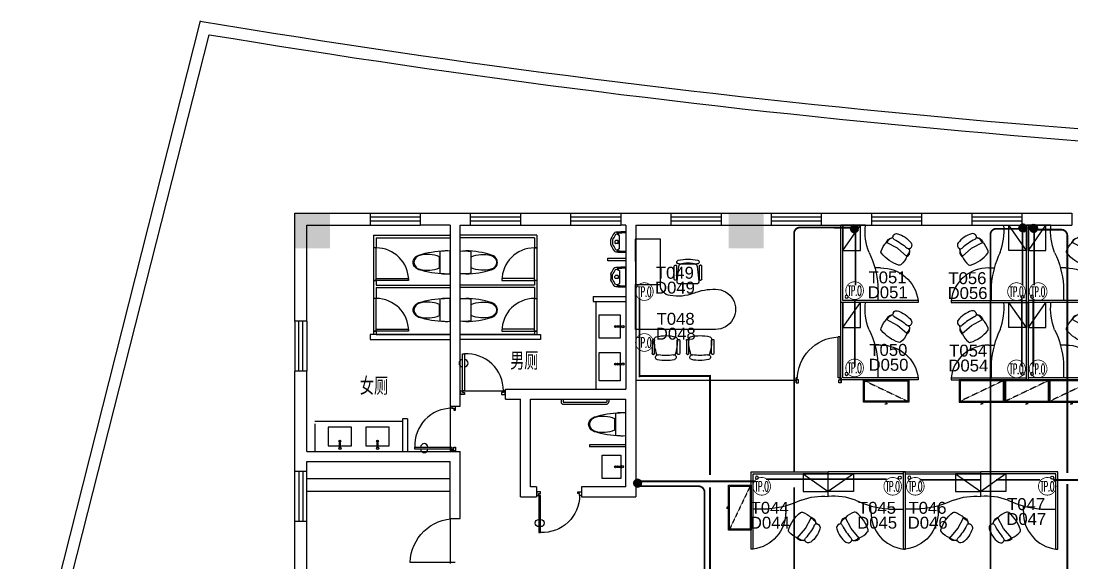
# Model space of a CAD drawing. Header units: millimetres. Extents: x 837 to 93978, y 508 to 34543.
# Drawn here: x 837 to 27248, y 18084 to 31709 of the extents above; entities that cross this region are included whole.
import ezdxf
from ezdxf.enums import TextEntityAlignment as Align

# ---------------------------------------------------------------- set-up
doc = ezdxf.new("R2010")
doc.units = ezdxf.units.MM
doc.linetypes.add('DASH', pattern=[0.35, 0.25, -0.1])
for name, color, linetype in [('F-fur', 8, 'Continuous'), ('PDS-V', 3, 'Continuous'), ('WINDOW', 8, 'Continuous'), ('WINDOW_TEXT', 8, 'Continuous'), ('图层1', 8, 'Continuous'), ('图层2', 8, 'Continuous'), ('图层4', 8, 'Continuous'), ('电气设备', 4, 'Continuous'), ('电气连接线', 4, 'Continuous')]:
    doc.layers.add(name, color=color, linetype=linetype)
doc.styles.add('-宋体', font='romanc.shx', dxfattribs={"width": 0.8, "bigfont": 'hzfs3.shx'})
doc.styles.add('ARIAL', font='ARIAL.TTF')
doc.styles.add('IDQSTYLE', font='romanc.shx', dxfattribs={"width": 0.7, "bigfont": 'hzfs3.shx'})
doc.styles.add('SIMPLEX', font='SIMPLEX.SHX')

# ---------------------------------------------------------------- blocks, each defined once
blk = doc.blocks.new('A$C63C96F4B')
at = {"layer": '图层1', "color": 8, "linetype": 'DASH', "ltscale": 0.5}
blk.add_line((880, 20), (20, 430), dxfattribs=at)
at = {"layer": '图层1'}
for p in [(424, 480), (450, 450), (476, 480)]:
    blk.add_line(p, (450, 480), dxfattribs=at)
blk.add_lwpolyline([(0, 450), (900, 450), (900, 0), (0, 0)], close=True, dxfattribs=at)
at = {"layer": '图层1', "color": 8, "linetype": 'DASH', "ltscale": 0.5}
blk.add_lwpolyline([(20, 430), (880, 430), (880, 20), (20, 20)], close=True, dxfattribs=at)
blk = doc.blocks.new('A$C2497704E')
at = {"layer": '图层2'}
blk.add_blockref('A$C63C96F4B', (0, 0), dxfattribs=at)
blk = doc.blocks.new('A$C10FB1B64')
at = {"layer": 'F-fur'}
for p, q in [((40, 1540), (0, 1540)), ((0, 1540), (0, 0)), ((40, 1540), (40, 40)), ((965, 1360), (916, 1325)), ((921, 1319), (1083, 1131)), ((1083, 1131), (1199, 913)), ((1254, 939), (1203, 906)), ((340, 740), (40, 740)), ((690, 790), (690, 681)), ((1540, 490), (1540, 0)), ((1040, 40), (1540, 390)), ((40, 40), (1540, 40)), ((0, 0), (1540, 0))]:
    blk.add_line(p, q, dxfattribs=at)
blk.add_lwpolyline([(1540, 390), (1540, 40), (1040, 40), (1040, 390)], close=True, dxfattribs=at)
blk.add_circle((115, 115), 30, dxfattribs=at)
for centre, radius, start, end in [((-52, 804), 742, 358.9358, 82.8929), ((227, -991), 1734, 63.6429, 86.2684), ((1422, 1658), 1174, 248.814, 275.7904)]:
    blk.add_arc(centre, radius, start, end, dxfattribs=at)
for centre, major_axis, start_param, end_param in [((1079, 927), (-298, 298), -0.403049, 0.092097), ((923, 1322), (-5.14, 5.14), 0.308697, 1.430486), ((926, 1301), (-12.5, 12.5), -1.301454, -0.54503), ((1063, 1191), (-127, 127), -0.635982, 0.056251), ((1020, 1195), (-123, 123), -0.963916, -0.461556), ((1058, 1386), (14.8, 14.8), 3.597668, 3.80544), ((1055, 1390), (-17.6, 17.6), 2.376726, 2.802782), ((1050, 1406), (-29.2, 29.2), 2.757139, 3.432729), ((1121, 1355), (-35.2, 35.2), 0.395613, 1.540845), ((161, 500), (874, 874), 5.972474, 6.224567), ((1082, 1390), (-3.92, 3.92), 3.282962, 4.531988), ((1144, 1341), (-53.3, 53.3), -0.160476, 0.062201), ((1143, 1336), (55.9, 55.9), 0.164484, 1.361381), ((835, 962), (399, 399), 5.806759, 6.390282), ((787, 1169), (-30.2, 30.2), 0.086926, 1.163311), ((1438, 1374), (-513, 513), 1.094972, 1.677291), ((1305, 1086), (-35.2, 35.2), 1.231418, 2.37665), ((1301, 1112), (-53.3, 53.3), 2.710062, 2.932738), ((1296, 1113), (-55.9, 55.9), 2.981679, 4.178576), ((891, 1201), (-298, 298), 2.680166, 3.175312), ((1131, 1091), (127, 127), 4.286808, 4.979041), ((1203, 913), (-5.14, 5.14), 1.341777, 2.463566), ((1185, 923), (12.5, 12.5), 4.888089, 5.644514), ((1120, 1050), (-123, 123), 3.233819, 3.736179), ((1312, 1016), (14.8, 14.8), 2.108416, 2.316187), ((1315, 1012), (17.6, 17.6), 1.540277, 1.966334), ((1327, 1001), (-29.2, 29.2), -0.660466, 0.015124), ((1324, 1037), (3.92, 3.92), 6.094257, 7.343283), ((1012, 842), (30.2, 30.2), 3.179511, 4.25637)]:
    blk.add_ellipse(centre, major_axis=major_axis, ratio=1, start_param=start_param, end_param=end_param, dxfattribs=at)
blk = doc.blocks.new('_WBLK')
for p, q in [((-0.5, 0.5), (0.5, 0.5)), ((0.5, 0.167), (-0.5, 0.167)), ((0.5, -0.167), (-0.5, -0.167)), ((-0.5, -0.5), (0.5, -0.5))]:
    blk.add_line(p, q)
at = {"layer": 'WINDOW_TEXT', "style": 'SIMPLEX', "flags": 9}
blk.add_attdef('A', text='', height=1, dxfattribs=at).set_placement((0, 1.5), align=Align.MIDDLE)
blk = doc.blocks.new('_FZH')
blk.add_solid([(-0.5, -0.5), (0.5, -0.5), (-0.5, 0.5), (0.5, 0.5)])
blk = doc.blocks.new('M_A22TIB')
for p, q in [((-0.449, 0.076), (-0.449, 0.898)), ((-0.449, 0.898), (-0.408, 0.898)), ((-0.408, 0.898), (-0.408, 0.076)), ((-0.49, 0.076), (-0.449, 0.076)), ((-0.49, -0.006), (-0.49, 0.076)), ((-0.449, 0.076), (-0.449, 0.035)), ((-0.408, 0.076), (-0.449, 0.076)), ((-0.449, 0.035), (-0.408, 0.035)), ((-0.408, 0.035), (-0.408, -0.006)), ((0.455, 0.035), (0.414, 0.035)), ((0.414, 0.035), (0.414, -0.006)), ((0.496, 0.076), (0.455, 0.076)), ((0.455, 0.076), (0.455, 0.035)), ((0.496, -0.006), (0.496, 0.076)), ((-0.408, -0.006), (-0.49, -0.006)), ((-0.49, -0.006), (-0.49, -0.006)), ((0.414, -0.006), (0.496, -0.006)), ((0.496, -0.006), (0.496, -0.006))]:
    blk.add_line(p, q)
for centre, radius, start, end in [((-0.449, 0.689), 0.0791, 90, 270), ((-0.367, 0.077), 0.822, 359.9283, 92.866), ((-0.408, 0.689), 0.0791, 270, 90)]:
    blk.add_arc(centre, radius, start, end)
blk = doc.blocks.new('wc-05')
at = {"color": 0, "linetype": 'ByBlock'}
blk.add_lwpolyline([(-214, -207), (-226, -155), (-231, -105), (-231, -51), (-226, 0), (226, 0), (231, -51), (231, -105), (226, -155), (214, -207)], close=True, dxfattribs=at)
blk.add_lwpolyline([(-231, -112, 0.070038), (-147, -625, 0.232247), (-46, -732, 0.1804), (46, -732, 0.232247), (147, -625, 0.070038), (231, -112, 0.070038)], format="xyb", dxfattribs=at)
at = {"color": 8, "linetype": 'ByBlock'}
blk.add_lwpolyline([(-90, -689, -0.140878), (-137, -610, -0.164674), (-110, -216), (110, -216, -0.164674), (137, -610, -0.140878), (90, -689, -0.39538)], format="xyb", close=True, dxfattribs=at)
blk = doc.blocks.new('urn-02')
at = {"color": 0, "linetype": 'ByBlock'}
for p, q in [((-206, 0), (206, 0)), ((-140, -146), (-132, -130)), ((128, -127), (-128, -127)), ((140, -146), (132, -130)), ((50, -298), (-50, -298))]:
    blk.add_line(p, q, dxfattribs=at)
at = {"color": 8, "linetype": 'ByBlock'}
for p, q in [((-166, -158), (-142, -148)), ((-29, -159), (-28, -203)), ((29, -159), (28, -203)), ((166, -158), (142, -148)), ((-38, -265), (38, -265))]:
    blk.add_line(p, q, dxfattribs=at)
at = {"color": 0, "linetype": 'ByBlock'}
for centre, radius, start, end in [((1699, 9), 1905, 180.271, 186.2904), ((-1699, 9), 1905, 353.7097, 359.729), ((-151, -195), 44.4, 120.5663, 236.8705), ((-128, -132), 4.75, 90, 154.0016), ((128, -132), 4.75, 25.9986, 90), ((151, -195), 44.5, 303.1296, 59.4337), ((450, 725), 1143, 236.8705, 243.1145), ((-50, -260), 38.1, 243.1145, 269.9997), ((50, -260), 38.1, 270.0003, 296.8855), ((-450, 725), 1143, 296.8856, 303.1295)]:
    blk.add_arc(centre, radius, start, end, dxfattribs=at)
at = {"color": 8, "linetype": 'ByBlock'}
for centre, radius, start, end in [((1723, 9), 1905, 180.271, 184.8768), ((-1723, 9), 1905, 355.1232, 359.729), ((-169, -152), 6.35, 184.8774, 293.2496), ((-80, -193), 76.2, 141.7813, 180.09), ((-147, -193), 9.52, 179.1569, 237.0894), ((469, 758), 1143, 237.0895, 243.4246), ((-22, -158), 6.35, 100.7457, 193.195), ((-22, -204), 6.35, 172.7012, 226.4108), ((0, -181), 38.1, 226.411, 313.589), ((0, -276), 127, 79.2548, 100.7451), ((22, -158), 6.35, 346.805, 79.2543), ((22, -204), 6.35, 313.5892, 7.2935), ((-469, 758), 1143, 296.5754, 302.9105), ((80, -193), 76.2, 359.643, 38.2187), ((147, -193), 9.52, 302.9104, 358.7066), ((169, -152), 6.35, 246.75, 355.1226), ((-38, -256), 9.53, 243.4245, 269.9994), ((38, -256), 9.52, 270.0006, 296.5755)]:
    blk.add_arc(centre, radius, start, end, dxfattribs=at)
blk = doc.blocks.new('M_B0OPK')
for p, q in [((-0.5, 0.5), (0.5, 0.5)), ((0.5, 0.167), (-0.5, 0.167)), ((0.5, -0.167), (-0.5, -0.167)), ((-0.5, -0.5), (0.5, -0.5))]:
    blk.add_line(p, q)
blk = doc.blocks.new('M_A2ZXL')
blk.add_line((-0.472, 0), (-0.472, -1))
blk.add_arc((-0.5, 0), 1, 271.6231, 0)
blk = doc.blocks.new('sczn1')
at = {"layer": '电气设备', "const_width": 15}
for points in [[(-99, 97, -1), (254, 97, -1.674875)], [(-99, 97, 1), (254, 97, 1.674875)]]:
    blk.add_lwpolyline(points, format="xyb", dxfattribs=at)
at = {"layer": '电气设备', "style": 'IDQSTYLE', "width": 0.4}
blk.add_text('TP.O', height=200, dxfattribs=at).set_placement((-58, -5))
blk = doc.blocks.new('Scz4')
at = {"layer": '电气设备'}
for p, q in [((-74, -17), (10, 67)), ((-73, -35), (28, 65)), ((-71, 5), (-12, 64)), ((-68, -50), (42, 61)), ((-62, -62), (55, 54)), ((-54, -74), (66, 46)), ((-44, -83), (76, 37)), ((-33, -91), (84, 25)), ((-20, -97), (90, 12)), ((-5, -102), (94, -3)), ((13, -103), (96, -20)), ((36, -99), (92, -43))]:
    blk.add_line(p, q, dxfattribs=at)
at = {"layer": '电气设备', "const_width": 10}
blk.add_lwpolyline([(11, 67, -0.198912), (71, 42, -0.198912), (96, -18, -0.198912), (71, -78, -0.198912), (11, -103, -0.198912), (-49, -78, -0.198912), (-74, -18, -0.198912), (-49, 42, -0.198912)], format="xyb", close=True, dxfattribs=at)
blk = doc.blocks.new('A$C49FA00D0')
at = {"layer": '图层4'}
for p, q in [((22, 100), (22, 915)), ((22, 915), (62, 915)), ((62, 100), (62, 914)), ((22, 100), (62, 100))]:
    blk.add_line(p, q, dxfattribs=at)
for points in [[(0, 0), (45, 0), (45, 60), (22, 60), (22, 100), (0, 100), (0, 0), (0, 100)], [(900, 0), (855, 0), (855, 60), (877, 60), (877, 100), (900, 100), (900, 0), (900, 100)]]:
    blk.add_lwpolyline(points, close=True, dxfattribs=at)
at = {"layer": '图层4', "color": 8}
blk.add_arc((22, 60), 855, 0, 87.3185, dxfattribs=at)
blk = doc.blocks.new('A$C170833A6')
at = {"layer": '图层1'}
for p, q in [((1500, 1503), (1501, 2403)), ((1501, 2403), (2001, 2403)), ((2001, 2403), (2000, 1503)), ((1082, 1910), (820, 1910)), ((676, 1605), (676, 1865)), ((696, 1885), (706, 1885)), ((726, 1865), (726, 1605)), ((770, 1866), (733, 1566)), ((1169, 1566), (1131, 1866)), ((1176, 1865), (1176, 1605)), ((1206, 1885), (1196, 1885)), ((1226, 1605), (1226, 1865)), ((706, 1585), (696, 1585)), ((782, 1510), (1119, 1510)), ((1196, 1585), (1206, 1585)), ((2000, 1503), (1500, 1503)), ((2000, 1503), (1500, 1503)), ((2000, 1503), (1500, 1503)), ((2000, 603), (2000, 1503)), ((400, 604), (2000, 603)), ((433, 385), (433, 125)), ((463, 405), (453, 405)), ((483, 125), (483, 385)), ((933, 125), (933, 385)), ((953, 405), (963, 405)), ((983, 385), (983, 125)), ((1116, 385), (1116, 125)), ((1146, 405), (1136, 405)), ((1166, 125), (1166, 385)), ((1616, 124), (1616, 384)), ((1636, 404), (1646, 404)), ((1666, 384), (1666, 124)), ((453, 105), (463, 105)), ((963, 105), (953, 105)), ((1136, 105), (1146, 105)), ((1646, 104), (1636, 104))]:
    blk.add_line(p, q, dxfattribs=at)
for centre, radius, start, end in [((766, 1946), 37.5, 104.4432, 284.4432), ((950, 1232), 775, 75.4882, 104.4432), ((820, 1860), 50, 89.9657, 172.8407), ((950, 1232), 700, 75.4882, 104.4432), ((1082, 1860), 50, 7.0907, 89.9657), ((1135, 1946), 37.5, 255.4882, 75.4882), ((696, 1865), 20, 89.9657, 179.9657), ((706, 1865), 20, 359.9657, 89.9657), ((1196, 1865), 20, 89.9657, 179.9657), ((1206, 1865), 20, 359.9657, 89.9657), ((696, 1605), 20, 179.9657, 269.9657), ((706, 1605), 20, 269.9657, 359.9657), ((782, 1560), 50, 172.8407, 269.9657), ((1119, 1560), 50, 269.9657, 7.0907), ((1196, 1605), 20, 179.9657, 269.9657), ((1206, 1605), 20, 269.9657, 359.9657), ((1287, 1493), 214, 275.5003, 2.7155), ((400, 1004), 400, 89.9657, 269.9657), ((447, 421), 984, 66.6557, 92.7458), ((1153, 2160), 894, 249.3345, 279.9673), ((529, 407), 50, 104.2713, 178.8924), ((708, -295), 775, 75.6601, 104.2713), ((887, 407), 50, 1.0389, 75.6601), ((1212, 407), 50, 104.2713, 178.8924), ((1391, -296), 775, 75.6601, 104.2713), ((1570, 407), 50, 1.0389, 75.6601), ((453, 385), 20, 89.9657, 179.9657), ((463, 385), 20, 359.9657, 89.9657), ((1398, 391), 919, 178.8924, 197.9895), ((18, 392), 919, 341.9419, 1.0389), ((953, 385), 20, 89.9657, 179.9657), ((963, 385), 20, 359.9657, 89.9657), ((1136, 385), 20, 89.9657, 179.9657), ((1146, 385), 20, 359.9657, 89.9657), ((2081, 390), 919, 178.8924, 197.9895), ((701, 391), 919, 341.9419, 1.0389), ((1636, 384), 20, 89.9657, 179.9657), ((1646, 384), 20, 359.9657, 89.9657), ((453, 125), 20, 179.9657, 269.9657), ((463, 125), 20, 269.9657, 359.9657), ((550, 49), 50, 77.8305, 257.8305), ((572, 122), 50, 197.9895, 213.0883), ((709, 783), 800, 257.8305, 282.1009), ((709, 783), 700, 257.8305, 282.1009), ((866, 49), 50, 282.1009, 102.1009), ((845, 122), 50, 326.8431, 341.9419), ((953, 125), 20, 179.9657, 269.9657), ((963, 125), 20, 269.9657, 359.9657), ((1136, 125), 20, 179.9657, 269.9657), ((1146, 125), 20, 269.9657, 359.9657), ((1233, 49), 50, 77.8305, 257.8305), ((1254, 122), 50, 197.9895, 213.0883), ((1391, 782), 800, 257.8305, 282.1009), ((1391, 782), 700, 257.8305, 282.1009), ((1549, 49), 50, 282.1009, 102.1009), ((1528, 122), 50, 326.8431, 341.9419), ((1636, 124), 20, 179.9657, 269.9657), ((1646, 124), 20, 269.9657, 359.9657)]:
    blk.add_arc(centre, radius, start, end, dxfattribs=at)

msp = doc.modelspace()

# ---------------------------------------------------------------- linework, layer by layer
at = {"layer": 'WINDOW'}
for p, q in [((5337, 31709), (837, 13949)), ((2117, 17772), (5562, 31365)), ((7718, 26875), (9608, 26875)), ((7718, 24166), (7718, 26875)), ((9608, 26875), (9608, 26573)), ((10868, 26875), (10868, 26573)), ((10868, 26875), (12128, 26875)), ((12128, 26875), (12128, 26573)), ((13388, 26875), (13388, 26573)), ((13388, 26875), (14648, 26875)), ((14648, 26875), (14648, 26573)), ((15908, 26875), (15908, 26573)), ((15908, 26875), (17168, 26875)), ((17168, 26875), (17168, 26573)), ((18428, 26875), (18428, 26573)), ((18428, 26875), (19688, 26875)), ((19688, 26875), (19688, 26573)), ((20948, 26875), (20948, 26573)), ((20948, 26875), (22208, 26875)), ((22208, 26875), (22208, 26573)), ((23468, 26875), (23468, 26573)), ((23468, 26875), (24728, 26875)), ((24728, 26875), (24728, 26573)), ((25988, 26875), (25988, 26573)), ((25988, 26875), (27248, 26875)), ((27248, 26875), (27248, 26573)), ((8020, 24166), (8020, 26573)), ((8020, 26573), (9608, 26573)), ((11624, 26573), (10868, 26573)), ((11624, 26573), (11624, 22024)), ((11876, 22024), (11876, 26573)), ((11876, 26573), (12128, 26573)), ((13388, 26573), (14648, 26573)), ((16034, 26573), (15908, 26573)), ((16034, 26573), (16034, 22452)), ((16286, 26573), (16286, 19743)), ((16286, 26573), (17168, 26573)), ((18428, 26573), (19688, 26573)), ((20948, 26573), (22208, 26573)), ((23468, 26573), (24728, 26573)), ((25988, 26573), (26744, 26573)), ((25988, 26573), (27248, 26573)), ((9696, 26321), (11624, 26321)), ((9696, 26321), (9696, 26006)), ((9759, 26258), (11624, 26258)), ((9759, 26258), (9759, 26006)), ((13803, 26321), (11876, 26321)), ((13740, 26258), (11876, 26258)), ((13740, 26258), (13740, 26006)), ((13803, 26321), (13803, 26006)), ((9759, 26006), (9696, 26006)), ((13803, 26006), (13740, 26006)), ((9759, 25187), (9696, 25187)), ((9696, 25187), (9696, 24734)), ((9759, 25187), (9759, 25070)), ((13803, 25187), (13740, 25187)), ((13740, 25187), (13740, 25070)), ((13803, 25187), (13803, 24734)), ((9759, 25070), (11624, 25070)), ((9759, 25007), (9759, 24734)), ((9759, 25007), (11624, 25007)), ((13740, 25070), (11876, 25070)), ((13740, 25007), (11876, 25007)), ((13740, 25007), (13740, 24734)), ((9759, 24734), (9696, 24734)), ((13740, 24734), (13803, 24734)), ((15215, 24783), (15215, 24657)), ((15215, 24783), (16034, 24783)), ((15215, 24657), (16034, 24657)), ((15278, 24657), (15278, 22452)), ((8020, 24166), (7718, 24166)), ((15831, 24045), (15937, 24046)), ((9608, 23826), (9608, 23700)), ((11624, 23826), (9608, 23826)), ((9696, 23915), (9696, 23826)), ((9759, 23915), (9696, 23915)), ((9759, 23915), (9759, 23826)), ((9759, 23826), (11624, 23826)), ((11876, 23826), (13892, 23826)), ((13740, 23826), (11876, 23826)), ((13740, 23915), (13740, 23826)), ((13740, 23915), (13803, 23915)), ((13803, 23915), (13803, 23826)), ((13892, 23826), (13892, 23700)), ((15937, 24010), (15831, 24012)), ((9608, 23700), (11624, 23700)), ((13892, 23700), (11876, 23700)), ((15831, 23100), (15937, 23101)), ((15937, 23065), (15831, 23067)), ((7716, 20386), (7718, 22906)), ((8020, 22906), (7718, 22906)), ((8020, 20890), (8020, 22906)), ((13010, 22200), (13010, 22452)), ((13010, 22452), (16034, 22452)), ((16286, 22677), (20315, 22677)), ((16976, 22677), (20315, 22677)), ((13010, 22402), (11876, 22402)), ((13010, 22200), (13388, 22200)), ((13388, 19743), (13388, 22200)), ((13640, 22200), (16034, 22200)), ((13640, 19995), (13640, 22200)), ((14408, 22200), (14408, 22137)), ((14459, 22200), (14459, 22137)), ((15555, 22200), (15555, 22137)), ((15605, 22200), (15605, 22137)), ((16034, 19995), (16034, 22200)), ((11624, 22024), (11624, 20890)), ((11624, 22024), (11876, 22024)), ((14471, 22125), (15542, 22125)), ((14471, 22074), (15542, 22074)), ((10553, 21709), (10427, 21709)), ((10427, 21709), (10427, 20890)), ((10553, 21709), (10553, 20890)), ((8222, 21646), (10427, 21646)), ((8222, 21583), (8222, 20890)), ((10427, 21583), (10427, 20890)), ((8020, 20890), (11876, 20890)), ((8835, 21092), (8833, 20986)), ((8869, 20986), (8867, 21092)), ((9780, 21092), (9778, 20986)), ((9814, 20986), (9812, 21092)), ((11876, 19202), (11876, 20890)), ((15122, 21054), (15122, 21003)), ((16034, 21054), (15122, 21054)), ((16034, 21003), (15122, 21003)), ((8019, 20386), (8020, 20638)), ((8020, 20638), (11624, 20638)), ((11624, 19202), (11624, 20638)), ((8019, 20386), (7716, 20386)), ((15827, 20519), (15933, 20520)), ((15933, 20484), (15827, 20486)), ((11624, 20197), (8020, 20197)), ((11624, 19882), (8020, 19882)), ((13791, 19995), (13640, 19995)), ((13791, 19995), (13791, 19743)), ((14925, 19995), (14925, 19743)), ((16034, 19995), (14925, 19995)), ((13388, 19743), (13791, 19743)), ((14925, 19743), (16286, 19743)), ((8019, 19126), (7715, 19126)), ((7715, 17772), (7715, 19126)), ((8020, 17772), (8019, 19126)), ((11624, 19202), (11624, 18068)), ((11624, 19202), (11876, 19202))]:
    msp.add_line(p, q, dxfattribs=at)
for points in [[(9759, 25187), (9759, 26006), (9696, 26006), (9696, 25187)], [(13740, 25187), (13740, 26006), (13803, 26006), (13803, 25187)], [(15580, 25682), (15580, 25745), (16034, 25745), (16034, 25682)], [(9759, 25187), (9759, 25238), (10578, 25238), (10578, 25187)], [(13740, 25187), (13740, 25238), (12921, 25238), (12921, 25187)], [(9759, 23915), (9759, 24734), (9696, 24734), (9696, 23915)], [(13740, 23915), (13740, 24734), (13803, 24734), (13803, 23915)], [(15895, 24320), (15895, 23735), (15366, 23735), (15366, 24320)], [(9759, 23915), (9759, 23965), (10578, 23965), (10578, 23915)], [(13740, 23915), (13740, 23965), (12921, 23965), (12921, 23915)], [(15895, 23375), (15895, 22664), (15366, 22664), (15366, 23375)], [(8559, 21029), (9145, 21029), (9145, 21495), (8559, 21495)], [(9504, 21029), (10090, 21029), (10090, 21495), (9504, 21495)], [(15911, 20795), (15911, 20209), (15444, 20209), (15444, 20795)]]:
    msp.add_lwpolyline(points, close=True, dxfattribs=at)
for centre, radius in [((15778, 24028), 24.7), ((15778, 24028), 18.4), ((15961, 24028), 29.7), ((15961, 24028), 22.1), ((15778, 23083), 24.7), ((15778, 23083), 18.4), ((15961, 23083), 29.7), ((15961, 23083), 22.1), ((8851, 21146), 24.7), ((8851, 21146), 18.4), ((9796, 21146), 24.7), ((9796, 21146), 18.4), ((8851, 20963), 29.7), ((8851, 20963), 22.1), ((9796, 20963), 29.7), ((9796, 20963), 22.1), ((15774, 20502), 24.7), ((15774, 20502), 18.4), ((15944, 20502), 29.7), ((15944, 20502), 22.1)]:
    msp.add_circle(centre, radius, dxfattribs=at)
for centre, radius, start, end in [((47408, 283648), 255428, 260.51987, 269.46723), ((47408, 283648), 255730, 260.58224, 269.4001), ((9759, 25187), 819, 0, 90), ((13740, 25187), 819, 90, 180), ((9759, 23915), 819, 0, 90), ((13740, 23915), 819, 90, 180), ((15831, 24028), 16.4, 90, 270), ((15831, 23083), 16.4, 90, 270), ((14471, 22137), 63, 180, 270), ((14471, 22137), 12.6, 180, 270), ((15542, 22137), 12.6, 270, 0), ((15542, 22137), 63, 270, 0), ((8851, 21092), 16.4, 0, 180), ((9796, 21092), 16.4, 0, 180), ((15827, 20502), 16.4, 90, 270)]:
    msp.add_arc(centre, radius, start, end, dxfattribs=at)
at = {"layer": '电气连接线', "const_width": 44.1}
for points in [[(21675, 26513), (20414, 26518, 0.414214), (20263, 26367), (20263, 20376)], [(26003, 26487), (25348, 26487, 0.414214), (25197, 26336), (25197, 15232)], [(26289, 26463), (26980, 26463, -0.414214), (27131, 26312), (27131, 20348)], [(16335, 20014), (17862, 20014, -0.414214), (18013, 19863), (18013, 13065)]]:
    msp.add_lwpolyline(points, format="xyb", dxfattribs=at)
for points in [[(21808, 26421), (21808, 25062)], [(26007, 26421), (26007, 25062)], [(26295, 26421), (26295, 25062)], [(16379, 24765), (16379, 22754)], [(21790, 24722), (21790, 23023)], [(25989, 24722), (25989, 23023)], [(26277, 24722), (26277, 23023)], [(16379, 22784), (18151, 22784), (18151, 20299)], [(16402, 20137), (19287, 20137)], [(19554, 20190), (22592, 20190)], [(23422, 20172), (24948, 20172)], [(25336, 20172), (26443, 20172)], [(29318, 20171), (26793, 20171)], [(27131, 20072), (27131, 15678)], [(18151, 19988), (18151, 13071)], [(20263, 19989), (20263, 15700)]]:
    msp.add_lwpolyline(points, dxfattribs=at)

# ---------------------------------------------------------------- block references
at = {"layer": 'WINDOW'}
for name, p, xscale, yscale, zscale in [('_FZH', (8159, 26434), 882, 882, 1008), ('_WBLK', (10238, 26724), 1260, 302.4000000000742, 1260), ('_WBLK', (12758, 26724), 1260, 302.400000000147, 1260), ('_WBLK', (15278, 26724), 1260, 302.4000000000742, 1260), ('_WBLK', (17798, 26724), 1260, 302.4000000002925, 1260), ('_FZH', (19058, 26434), 882, 882, 1008), ('_WBLK', (20318, 26724), 1260, 302.4000000002925, 1260), ('_WBLK', (22838, 26724), 1260, 302.4000000002925, 1260), ('_WBLK', (25358, 26724), 1260, 302.4000000005872, 1260), ('A$C49FA00D0', (21449, 22615), -1.260000000009313, 1.259999999998399, 1.26)]:
    msp.add_blockref(name, p, dxfattribs=dict(at, xscale=xscale, yscale=yscale, zscale=zscale))
for name, p, xscale, yscale, zscale, rotation in [('urn-02', (16034, 26152), 1.259999999998399, 1.259999999998399, 1.26, 270), ('A$C10FB1B64', (21439, 24632), -1.259999999998399, 1.259999999998399, 1.26, 270), ('A$C10FB1B64', (26151, 24632), 1.259999999998399, 1.259999999998399, 1.26, 90), ('A$C10FB1B64', (26101, 24632), -1.259999999998399, 1.259999999998399, 1.26, 270), ('A$C170833A6', (18796, 23196), -1.260000000001471, 1.259999999998399, 1.26, 0.0343133142103991), ('wc-05', (11624, 25641), -1.259999999998399, 1.259999999998399, 1.26, 270), ('wc-05', (11876, 25641), 1.259999999998399, 1.259999999998399, 1.26, 90), ('urn-02', (16034, 25272), -1.259999999998399, 1.259999999998399, 1.26, 270), ('wc-05', (11624, 24444), -1.259999999998399, 1.259999999998399, 1.26, 270), ('wc-05', (11876, 24444), 1.259999999998399, 1.259999999998399, 1.26, 90), ('A$C10FB1B64', (21439, 22692), -1.259999999998399, 1.259999999998399, 1.26, 270), ('A$C10FB1B64', (26151, 22692), 1.259999999998399, 1.259999999998399, 1.26, 90), ('A$C10FB1B64', (26101, 22692), -1.259999999998399, 1.259999999998399, 1.26, 270), ('M_B0OPK', (7869, 23536), 1260, 302.4000000002925, 1260, 270), ('M_A22TIB', (12443, 22326), -1134, -1134, 1134, 180), ('A$C2497704E', (23145, 22692), 1.260000000009313, 1.259999999998399, 1.26, 180), ('A$C2497704E', (24415, 22692), -1.260000000009313, 1.259999999998399, 1.26, 180), ('A$C2497704E', (25549, 22692), -1.260000000009313, 1.259999999998399, 1.26, 180), ('A$C2497704E', (26666, 22692), -1.260000000009313, 1.259999999998399, 1.26, 180), ('M_A22TIB', (11750, 21457), 1134, 1134, 1134, 90), ('wc-05', (16034, 21570), -1.259999999998399, 1.259999999998399, 1.26, 270), ('_WBLK', (7868, 19756), 1259.999999999999, 304.1520752202377, 1260, 89.9768227389997), ('A$C10FB1B64', (19184, 20373), -1.260000000009313, 1.259999999998399, 1.26, 180), ('A$C10FB1B64', (23064, 20373), 1.260000000009313, 1.259999999998399, 1.26, 180), ('A$C10FB1B64', (23014, 20373), -1.260000000009313, 1.259999999998399, 1.26, 180), ('A$C10FB1B64', (26895, 20373), 1.260000000009313, 1.259999999998399, 1.26, 180), ('M_A22TIB', (14358, 19869), -1134, 1134, 1134, 180), ('A$C2497704E', (19184, 18908), 1.259999999998399, 1.259999999998399, 1.26, 90), ('M_A2ZXL', (11750, 18635), -1134, 1134, 1134, 270)]:
    msp.add_blockref(name, p, dxfattribs=dict(at, xscale=xscale, yscale=yscale, zscale=zscale, rotation=rotation))
at = {"layer": '电气连接线', "xscale": 1.260000000009313, "yscale": 1.259999999998399, "zscale": 1.26}
for name, p in [('Scz4', (21765, 26507)), ('Scz4', (25999, 26529)), ('Scz4', (26272, 26518)), ('sczn1', (16404, 24784)), ('sczn1', (21688, 24809)), ('sczn1', (25756, 24784)), ('sczn1', (26300, 24784)), ('sczn1', (16404, 23505)), ('sczn1', (21688, 22866)), ('sczn1', (25756, 22841)), ('sczn1', (26300, 22841)), ('Scz4', (16317, 20113)), ('sczn1', (19353, 19889)), ('sczn1', (22645, 19889)), ('sczn1', (23213, 19889)), ('sczn1', (26530, 19889))]:
    msp.add_blockref(name, p, dxfattribs=at)

# ---------------------------------------------------------------- texts
at = {"layer": 'PDS-V', "style": 'ARIAL'}
for s, p in [('T049', (17268, 25380)), ('T051', (22613, 25263)), ('T056', (24620, 25244)), ('D049', (17271, 25006)), ('D051', (22617, 24889)), ('D056', (24623, 24870)), ('T048', (17287, 24222)), ('D048', (17291, 23848)), ('T050', (22633, 23441)), ('T054', (24639, 23422)), ('D050', (22637, 23067)), ('D054', (24643, 23048)), ('T044', (19650, 19471)), ('T045', (22347, 19471)), ('T046', (23617, 19471)), ('T047', (26095, 19564)), ('D047', (26099, 19191)), ('D044', (19654, 19097)), ('D045', (22351, 19097)), ('D046', (23621, 19097))]:
    msp.add_text(s, height=300, dxfattribs=at).set_placement(p, align=Align.MIDDLE)
at = {"layer": 'WINDOW', "style": '-宋体', "width": 0.8}
for s, p in [('男厕', (13131, 22941)), ('女厕', (9355, 22308))]:
    msp.add_text(s, height=441, dxfattribs=at).set_placement(p)

doc.saveas('drawing.dxf')
